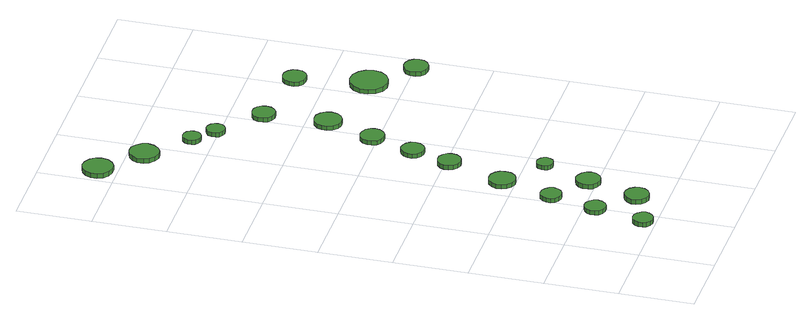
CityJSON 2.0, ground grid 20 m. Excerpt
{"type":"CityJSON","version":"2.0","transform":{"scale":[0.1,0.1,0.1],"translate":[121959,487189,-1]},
"CityObjects":{
"tree1":{"type":"SolitaryVegetationObject","attributes":{"function":"something"},"geometry":[{"type":"MultiSurface","lod":"1","boundaries":[[[0,1,2,3,4,5,6,7,8,9,10,11,12,13,14]],[[15,16,17,18,19,20,21,22,23,24,25,26,27,28,29]],[[0,29,28,1]],[[1,28,27,2]],[[2,27,26,3]],[[3,26,25,4]],[[4,25,24,5]],[[5,24,23,6]],[[6,23,22,7]],[[7,22,21,8]],[[8,21,20,9]],[[9,20,19,10]],[[10,19,18,11]],[[11,18,17,12]],[[12,17,16,13]],[[13,16,15,14]],[[14,15,29,0]]]}]},
"tree2":{"type":"SolitaryVegetationObject","attributes":{"function":"something"},"geometry":[{"type":"MultiSurface","lod":"1","boundaries":[[[30,31,32,33,34,35,36,37,38,39,40,41,42,43,44]],[[45,46,47,48,49,50,51,52,53,54,55,56,57,58,59]],[[30,59,58,31]],[[31,58,57,32]],[[32,57,56,33]],[[33,56,55,34]],[[34,55,54,35]],[[35,54,53,36]],[[36,53,52,37]],[[37,52,51,38]],[[38,51,50,39]],[[39,50,49,40]],[[40,49,48,41]],[[41,48,47,42]],[[42,47,46,43]],[[43,46,45,44]],[[44,45,59,30]]]}]},
"tree3":{"type":"SolitaryVegetationObject","attributes":{"function":"something"},"geometry":[{"type":"MultiSurface","lod":"1","boundaries":[[[60,61,62,63,64,65,66,67,68,69,70,71,72,73,74]],[[75,76,77,78,79,80,81,82,83,84,85,86,87,88,89]],[[60,89,88,61]],[[61,88,87,62]],[[62,87,86,63]],[[63,86,85,64]],[[64,85,84,65]],[[65,84,83,66]],[[66,83,82,67]],[[67,82,81,68]],[[68,81,80,69]],[[69,80,79,70]],[[70,79,78,71]],[[71,78,77,72]],[[72,77,76,73]],[[73,76,75,74]],[[74,75,89,60]]]}]},
"tree4":{"type":"SolitaryVegetationObject","attributes":{"function":"something"},"geometry":[{"type":"MultiSurface","lod":"1","boundaries":[[[90,91,92,93,94,95,96,97,98,99,100,101,102,103,104]],[[105,106,107,108,109,110,111,112,113,114,115,116,117,118,119]],[[90,119,118,91]],[[91,118,117,92]],[[92,117,116,93]],[[93,116,115,94]],[[94,115,114,95]],[[95,114,113,96]],[[96,113,112,97]],[[97,112,111,98]],[[98,111,110,99]],[[99,110,109,100]],[[100,109,108,101]],[[101,108,107,102]],[[102,107,106,103]],[[103,106,105,104]],[[104,105,119,90]]]}]},
"tree5":{"type":"SolitaryVegetationObject","attributes":{"function":"something"},"geometry":[{"type":"MultiSurface","lod":"1","boundaries":[[[120,121,122,123,124,125,126,127,128,129,130,131,132,133,134]],[[135,136,137,138,139,140,141,142,143,144,145,146,147,148,149]],[[120,149,148,121]],[[121,148,147,122]],[[122,147,146,123]],[[123,146,145,124]],[[124,145,144,125]],[[125,144,143,126]],[[126,143,142,127]],[[127,142,141,128]],[[128,141,140,129]],[[129,140,139,130]],[[130,139,138,131]],[[131,138,137,132]],[[132,137,136,133]],[[133,136,135,134]],[[134,135,149,120]]]}]},
"tree6":{"type":"SolitaryVegetationObject","attributes":{"function":"something"},"geometry":[{"type":"MultiSurface","lod":"1","boundaries":[[[150,151,152,153,154,155,156,157,158,159,160,161,162,163,164]],[[165,166,167,168,169,170,171,172,173,174,175,176,177,178,179]],[[150,179,178,151]],[[151,178,177,152]],[[152,177,176,153]],[[153,176,175,154]],[[154,175,174,155]],[[155,174,173,156]],[[156,173,172,157]],[[157,172,171,158]],[[158,171,170,159]],[[159,170,169,160]],[[160,169,168,161]],[[161,168,167,162]],[[162,167,166,163]],[[163,166,165,164]],[[164,165,179,150]]]}]},
"tree7":{"type":"SolitaryVegetationObject","attributes":{"function":"something"},"geometry":[{"type":"MultiSurface","lod":"1","boundaries":[[[180,181,182,183,184,185,186,187,188,189,190,191,192,193,194]],[[195,196,197,198,199,200,201,202,203,204,205,206,207,208,209]],[[180,209,208,181]],[[181,208,207,182]],[[182,207,206,183]],[[183,206,205,184]],[[184,205,204,185]],[[185,204,203,186]],[[186,203,202,187]],[[187,202,201,188]],[[188,201,200,189]],[[189,200,199,190]],[[190,199,198,191]],[[191,198,197,192]],[[192,197,196,193]],[[193,196,195,194]],[[194,195,209,180]]]}]},
"tree8":{"type":"SolitaryVegetationObject","attributes":{"function":"something"},"geometry":[{"type":"MultiSurface","lod":"1","boundaries":[[[210,211,212,213,214,215,216,217,218,219,220,221,222,223,224]],[[225,226,227,228,229,230,231,232,233,234,235,236,237,238,239]],[[210,239,238,211]],[[211,238,237,212]],[[212,237,236,213]],[[213,236,235,214]],[[214,235,234,215]],[[215,234,233,216]],[[216,233,232,217]],[[217,232,231,218]],[[218,231,230,219]],[[219,230,229,220]],[[220,229,228,221]],[[221,228,227,222]],[[222,227,226,223]],[[223,226,225,224]],[[224,225,239,210]]]}]},
"tree9":{"type":"SolitaryVegetationObject","attributes":{"function":"something"},"geometry":[{"type":"MultiSurface","lod":"1","boundaries":[[[240,241,242,243,244,245,246,247,248,249,250,251,252,253,254]],[[255,256,257,258,259,260,261,262,263,264,265,266,267,268,269]],[[240,269,268,241]],[[241,268,267,242]],[[242,267,266,243]],[[243,266,265,244]],[[244,265,264,245]],[[245,264,263,246]],[[246,263,262,247]],[[247,262,261,248]],[[248,261,260,249]],[[249,260,259,250]],[[250,259,258,251]],[[251,258,257,252]],[[252,257,256,253]],[[253,256,255,254]],[[254,255,269,240]]]}]},
"tree10":{"type":"SolitaryVegetationObject","attributes":{"function":"something"},"geometry":[{"type":"MultiSurface","lod":"1","boundaries":[[[270,271,272,273,274,275,276,277,278,279,280,281,282,283,284]],[[285,286,287,288,289,290,291,292,293,294,295,296,297,298,299]],[[270,299,298,271]],[[271,298,297,272]],[[272,297,296,273]],[[273,296,295,274]],[[274,295,294,275]],[[275,294,293,276]],[[276,293,292,277]],[[277,292,291,278]],[[278,291,290,279]],[[279,290,289,280]],[[280,289,288,281]],[[281,288,287,282]],[[282,287,286,283]],[[283,286,285,284]],[[284,285,299,270]]]}]},
"tree11":{"type":"SolitaryVegetationObject","attributes":{"function":"something"},"geometry":[{"type":"MultiSurface","lod":"1","boundaries":[[[300,301,302,303,304,305,306,307,308,309,310,311,312,313,314]],[[315,316,317,318,319,320,321,322,323,324,325,326,327,328,329]],[[300,329,328,301]],[[301,328,327,302]],[[302,327,326,303]],[[303,326,325,304]],[[304,325,324,305]],[[305,324,323,306]],[[306,323,322,307]],[[307,322,321,308]],[[308,321,320,309]],[[309,320,319,310]],[[310,319,318,311]],[[311,318,317,312]],[[312,317,316,313]],[[313,316,315,314]],[[314,315,329,300]]]}]},
"tree12":{"type":"SolitaryVegetationObject","attributes":{"function":"something"},"geometry":[{"type":"MultiSurface","lod":"1","boundaries":[[[330,331,332,333,334,335,336,337,338,339,340,341,342,343,344]],[[345,346,347,348,349,350,351,352,353,354,355,356,357,358,359]],[[330,359,358,331]],[[331,358,357,332]],[[332,357,356,333]],[[333,356,355,334]],[[334,355,354,335]],[[335,354,353,336]],[[336,353,352,337]],[[337,352,351,338]],[[338,351,350,339]],[[339,350,349,340]],[[340,349,348,341]],[[341,348,347,342]],[[342,347,346,343]],[[343,346,345,344]],[[344,345,359,330]]]}]},
"tree13":{"type":"SolitaryVegetationObject","attributes":{"function":"something"},"geometry":[{"type":"MultiSurface","lod":"1","boundaries":[[[360,361,362,363,364,365,366,367,368,369,370,371,372,373,374]],[[375,376,377,378,379,380,381,382,383,384,385,386,387,388,389]],[[360,389,388,361]],[[361,388,387,362]],[[362,387,386,363]],[[363,386,385,364]],[[364,385,384,365]],[[365,384,383,366]],[[366,383,382,367]],[[367,382,381,368]],[[368,381,380,369]],[[369,380,379,370]],[[370,379,378,371]],[[371,378,377,372]],[[372,377,376,373]],[[373,376,375,374]],[[374,375,389,360]]]}]},
"tree14":{"type":"SolitaryVegetationObject","attributes":{"function":"something"},"geometry":[{"type":"MultiSurface","lod":"1","boundaries":[[[390,391,392,393,394,395,396,397,398,399,400,401,402,403,404]],[[405,406,407,408,409,410,411,412,413,414,415,416,417,418,419]],[[390,419,418,391]],[[391,418,417,392]],[[392,417,416,393]],[[393,416,415,394]],[[394,415,414,395]],[[395,414,413,396]],[[396,413,412,397]],[[397,412,411,398]],[[398,411,410,399]],[[399,410,409,400]],[[400,409,408,401]],[[401,408,407,402]],[[402,407,406,403]],[[403,406,405,404]],[[404,405,419,390]]]}]},
"tree15":{"type":"SolitaryVegetationObject","attributes":{"function":"something"},"geometry":[{"type":"MultiSurface","lod":"1","boundaries":[[[420,421,422,423,424,425,426,427,428,429,430,431,432,433,434]],[[435,436,437,438,439,440,441,442,443,444,445,446,447,448,449]],[[420,449,448,421]],[[421,448,447,422]],[[422,447,446,423]],[[423,446,445,424]],[[424,445,444,425]],[[425,444,443,426]],[[426,443,442,427]],[[427,442,441,428]],[[428,441,440,429]],[[429,440,439,430]],[[430,439,438,431]],[[431,438,437,432]],[[432,437,436,433]],[[433,436,435,434]],[[434,435,449,420]]]}]},
"tree16":{"type":"SolitaryVegetationObject","attributes":{"function":"something"},"geometry":[{"type":"MultiSurface","lod":"1","boundaries":[[[450,451,452,453,454,455,456,457,458,459,460,461,462,463,464]],[[465,466,467,468,469,470,471,472,473,474,475,476,477,478,479]],[[450,479,478,451]],[[451,478,477,452]],[[452,477,476,453]],[[453,476,475,454]],[[454,475,474,455]],[[455,474,473,456]],[[456,473,472,457]],[[457,472,471,458]],[[458,471,470,459]],[[459,470,469,460]],[[460,469,468,461]],[[461,468,467,462]],[[462,467,466,463]],[[463,466,465,464]],[[464,465,479,450]]]}]},
"tree17":{"type":"SolitaryVegetationObject","attributes":{"function":"something"},"geometry":[{"type":"MultiSurface","lod":"1","boundaries":[[[480,481,482,483,484,485,486,487,488,489,490,491,492,493,494]],[[495,496,497,498,499,500,501,502,503,504,505,506,507,508,509]],[[480,509,508,481]],[[481,508,507,482]],[[482,507,506,483]],[[483,506,505,484]],[[484,505,504,485]],[[485,504,503,486]],[[486,503,502,487]],[[487,502,501,488]],[[488,501,500,489]],[[489,500,499,490]],[[490,499,498,491]],[[491,498,497,492]],[[492,497,496,493]],[[493,496,495,494]],[[494,495,509,480]]]}]},
"tree18":{"type":"SolitaryVegetationObject","attributes":{"function":"something"},"geometry":[{"type":"MultiSurface","lod":"1","boundaries":[[[510,511,512,513,514,515,516,517,518,519,520,521,522,523,524]],[[525,526,527,528,529,530,531,532,533,534,535,536,537,538,539]],[[510,539,538,511]],[[511,538,537,512]],[[512,537,536,513]],[[513,536,535,514]],[[514,535,534,515]],[[515,534,533,516]],[[516,533,532,517]],[[517,532,531,518]],[[518,531,530,519]],[[519,530,529,520]],[[520,529,528,521]],[[521,528,527,522]],[[522,527,526,523]],[[523,526,525,524]],[[524,525,539,510]]]}]},
"tree19":{"type":"SolitaryVegetationObject","attributes":{"function":"something"},"geometry":[{"type":"MultiSurface","lod":"1","boundaries":[[[540,541,542,543,544,545,546,547,548,549,550,551,552,553,554]],[[555,556,557,558,559,560,561,562,563,564,565,566,567,568,569]],[[540,569,568,541]],[[541,568,567,542]],[[542,567,566,543]],[[543,566,565,544]],[[544,565,564,545]],[[545,564,563,546]],[[546,563,562,547]],[[547,562,561,548]],[[548,561,560,549]],[[549,560,559,550]],[[550,559,558,551]],[[551,558,557,552]],[[552,557,556,553]],[[553,556,555,554]],[[554,555,569,540]]]}]}
},
"vertices":[
[185,33,28],[182,44,28],[175,53,28],[166,59,28],[154,60,28],[143,57,28],[135,49,28],[130,39,28],[130,27,28],[135,17,28],[143,9,28],[154,6,28],[166,7,28],[175,13,28],[182,22,28],[182,22,15],[175,13,15],[166,7,15],[154,6,15],[143,9,15],[135,17,15],[130,27,15],[130,39,15],[135,49,15],[143,57,15],[154,60,15],[166,59,15],[175,53,15],[182,44,15],[185,33,15],
[218,168,24],[215,180,24],[208,190,24],[198,196,24],[186,197,24],[175,193,24],[166,185,24],[161,174,24],[161,163,24],[166,152,24],[175,144,24],[186,140,24],[198,141,24],[208,147,24],[215,157,24],[215,157,12],[208,147,12],[198,141,12],[186,140,12],[175,144,12],[166,152,12],[161,163,12],[161,174,12],[166,185,12],[175,193,12],[186,197,12],[198,196,12],[208,190,12],[215,180,12],[218,168,12],
[308,81,24],[305,94,24],[297,106,24],[285,112,24],[272,114,24],[259,110,24],[249,100,24],[243,88,24],[243,74,24],[249,62,24],[259,53,24],[272,48,24],[285,50,24],[297,57,24],[305,68,24],[305,68,11],[297,57,11],[285,50,11],[272,48,11],[259,53,11],[249,62,11],[243,74,11],[243,88,11],[249,100,11],[259,110,11],[272,114,11],[285,112,11],[297,106,11],[305,94,11],[308,81,11],
[249,294,24],[246,306,24],[239,315,24],[229,321,24],[217,322,24],[206,319,24],[197,311,24],[192,300,24],[192,288,24],[197,277,24],[206,269,24],[217,266,24],[229,267,24],[239,273,24],[246,282,24],[246,282,12],[239,273,12],[229,267,12],[217,266,12],[206,269,12],[197,277,12],[192,288,12],[192,300,12],[197,311,12],[206,319,12],[217,322,12],[229,321,12],[239,315,12],[246,306,12],[249,294,12],
[286,432,30],[283,446,30],[275,458,30],[262,466,30],[247,467,30],[233,463,30],[222,453,30],[216,439,30],[216,424,30],[222,411,30],[233,401,30],[247,396,30],[262,398,30],[275,405,30],[283,417,30],[283,417,18],[275,405,18],[262,398,18],[247,396,18],[233,401,18],[222,411,18],[216,424,18],[216,439,18],[222,453,18],[233,463,18],[247,467,18],[262,466,18],[275,458,18],[283,446,18],[286,432,18],
[350,221,24],[347,234,24],[339,245,24],[327,252,24],[314,254,24],[301,249,24],[290,240,24],[285,228,24],[285,214,24],[290,202,24],[301,193,24],[314,188,24],[327,190,24],[339,197,24],[347,208,24],[347,208,11],[339,197,11],[327,190,11],[314,188,11],[301,193,11],[290,202,11],[285,214,11],[285,228,11],[290,240,11],[301,249,11],[314,254,11],[327,252,11],[339,245,11],[347,234,11],[350,221,11],
[386,349,27],[384,358,27],[379,365,27],[371,370,27],[362,371,27],[353,368,27],[346,362,27],[343,353,27],[343,344,27],[346,336,27],[353,330,27],[362,327,27],[371,328,27],[379,332,27],[384,340,27],[384,340,15],[379,332,15],[371,328,15],[362,327,15],[353,330,15],[346,336,15],[343,344,15],[343,353,15],[346,362,15],[353,368,15],[362,371,15],[371,370,15],[379,365,15],[384,358,15],[386,349,15],
[86,1450,27],[83,1467,27],[73,1480,27],[58,1489,27],[41,1491,27],[25,1485,27],[12,1474,27],[5,1459,27],[5,1442,27],[12,1426,27],[25,1415,27],[41,1410,27],[58,1411,27],[73,1420,27],[83,1434,27],[83,1434,14],[73,1420,14],[58,1411,14],[41,1410,14],[25,1415,14],[12,1426,14],[5,1442,14],[5,1459,14],[12,1474,14],[25,1485,14],[41,1491,14],[58,1489,14],[73,1480,14],[83,1467,14],[86,1450,14],
[337,587,30],[335,600,30],[327,610,30],[316,617,30],[303,618,30],[291,614,30],[281,605,30],[276,594,30],[276,581,30],[281,569,30],[291,560,30],[303,556,30],[316,558,30],[327,564,30],[335,575,30],[335,575,17],[327,564,17],[316,558,17],[303,556,17],[291,560,17],[281,569,17],[276,581,17],[276,594,17],[281,605,17],[291,614,17],[303,618,17],[316,617,17],[327,610,17],[335,600,17],[337,587,17],
[189,1355,26],[185,1371,26],[175,1384,26],[161,1393,26],[145,1394,26],[129,1389,26],[117,1378,26],[110,1363,26],[110,1347,26],[117,1332,26],[129,1321,26],[145,1315,26],[161,1317,26],[175,1325,26],[185,1339,26],[185,1339,13],[175,1325,13],[161,1317,13],[145,1315,13],[129,1321,13],[117,1332,13],[110,1347,13],[110,1363,13],[117,1378,13],[129,1389,13],[145,1394,13],[161,1393,13],[175,1384,13],[185,1371,13],[189,1355,13],
[379,696,23],[376,709,23],[369,719,23],[358,725,23],[345,727,23],[333,723,23],[323,714,23],[318,702,23],[318,690,23],[323,678,23],[333,669,23],[345,665,23],[358,666,23],[369,673,23],[376,683,23],[376,683,11],[369,673,11],[358,666,11],[345,665,11],[333,669,11],[323,678,11],[318,690,11],[318,702,11],[323,714,11],[333,723,11],[345,727,11],[358,725,11],[369,719,11],[376,709,11],[379,696,11],
[421,814,22],[418,827,22],[410,838,22],[398,844,22],[385,846,22],[372,842,22],[362,833,22],[357,820,22],[357,807,22],[362,795,22],[372,786,22],[385,782,22],[398,783,22],[410,790,22],[418,801,22],[418,801,10],[410,790,10],[398,783,10],[385,782,10],[372,786,10],[362,795,10],[357,807,10],[357,820,10],[362,833,10],[372,842,10],[385,846,10],[398,844,10],[410,838,10],[418,827,10],[421,814,10],
[282,1257,26],[280,1267,26],[274,1276,26],[265,1281,26],[255,1282,26],[245,1279,26],[237,1272,26],[233,1263,26],[233,1252,26],[237,1243,26],[245,1236,26],[255,1233,26],[265,1234,26],[274,1239,26],[280,1247,26],[280,1247,14],[274,1239,14],[265,1234,14],[255,1233,14],[245,1236,14],[237,1243,14],[233,1252,14],[233,1263,14],[237,1272,14],[245,1279,14],[255,1282,14],[265,1281,14],[274,1276,14],[280,1267,14],[282,1257,14],
[334,1208,26],[332,1218,26],[326,1227,26],[317,1232,26],[307,1233,26],[297,1230,26],[289,1223,26],[285,1213,26],[285,1203,26],[289,1193,26],[297,1187,26],[307,1183,26],[317,1184,26],[326,1190,26],[332,1198,26],[332,1198,14],[326,1190,14],[317,1184,14],[307,1183,14],[297,1187,14],[289,1193,14],[285,1203,14],[285,1213,14],[289,1223,14],[297,1230,14],[307,1233,14],[317,1232,14],[326,1227,14],[332,1218,14],[334,1208,14],
[465,942,26],[462,957,26],[453,970,26],[439,978,26],[424,979,26],[410,974,26],[398,964,26],[392,950,26],[392,935,26],[398,921,26],[410,910,26],[424,906,26],[439,907,26],[453,915,26],[462,927,26],[462,927,14],[453,915,14],[439,907,14],[424,906,14],[410,910,14],[398,921,14],[392,935,14],[392,950,14],[398,964,14],[410,974,14],[424,979,14],[439,978,14],[453,970,14],[462,957,14],[465,942,14],
[449,1111,27],[447,1123,27],[439,1134,27],[428,1140,27],[415,1141,27],[403,1137,27],[393,1129,27],[388,1117,27],[388,1104,27],[393,1092,27],[403,1084,27],[415,1080,27],[428,1081,27],[439,1087,27],[447,1098,27],[447,1098,15],[439,1087,15],[428,1081,15],[415,1080,15],[403,1084,15],[393,1092,15],[388,1104,15],[388,1117,15],[393,1129,15],[403,1137,15],[415,1141,15],[428,1140,15],[439,1134,15],[447,1123,15],[449,1111,15],
[695,892,27],[691,912,27],[679,929,27],[661,940,27],[640,942,27],[620,936,27],[604,922,27],[596,902,27],[596,882,27],[604,862,27],[620,848,27],[640,842,27],[661,844,27],[679,855,27],[691,872,27],[691,872,14],[679,855,14],[661,844,14],[640,842,14],[620,848,14],[604,862,14],[596,882,14],[596,902,14],[604,922,14],[620,936,14],[640,942,14],[661,940,14],[679,929,14],[691,912,14],[695,892,14],
[643,1080,29],[641,1093,29],[633,1104,29],[621,1111,29],[608,1112,29],[596,1108,29],[586,1099,29],[580,1087,29],[580,1074,29],[586,1062,29],[596,1053,29],[608,1049,29],[621,1050,29],[633,1057,29],[641,1067,29],[641,1067,17],[633,1057,17],[621,1050,17],[608,1049,17],[596,1053,17],[586,1062,17],[580,1074,17],[580,1087,17],[586,1099,17],[596,1108,17],[608,1112,17],[621,1111,17],[633,1104,17],[641,1093,17],[643,1080,17],
[789,797,21],[786,810,21],[778,821,21],[766,828,21],[753,829,21],[740,825,21],[729,816,21],[724,804,21],[724,790,21],[729,777,21],[740,768,21],[753,764,21],[766,765,21],[778,772,21],[786,783,21],[786,783,8],[778,772,8],[766,765,8],[753,764,8],[740,768,8],[729,777,8],[724,790,8],[724,804,8],[729,816,8],[740,825,8],[753,829,8],[766,828,8],[778,821,8],[786,810,8],[789,797,8]
]}
